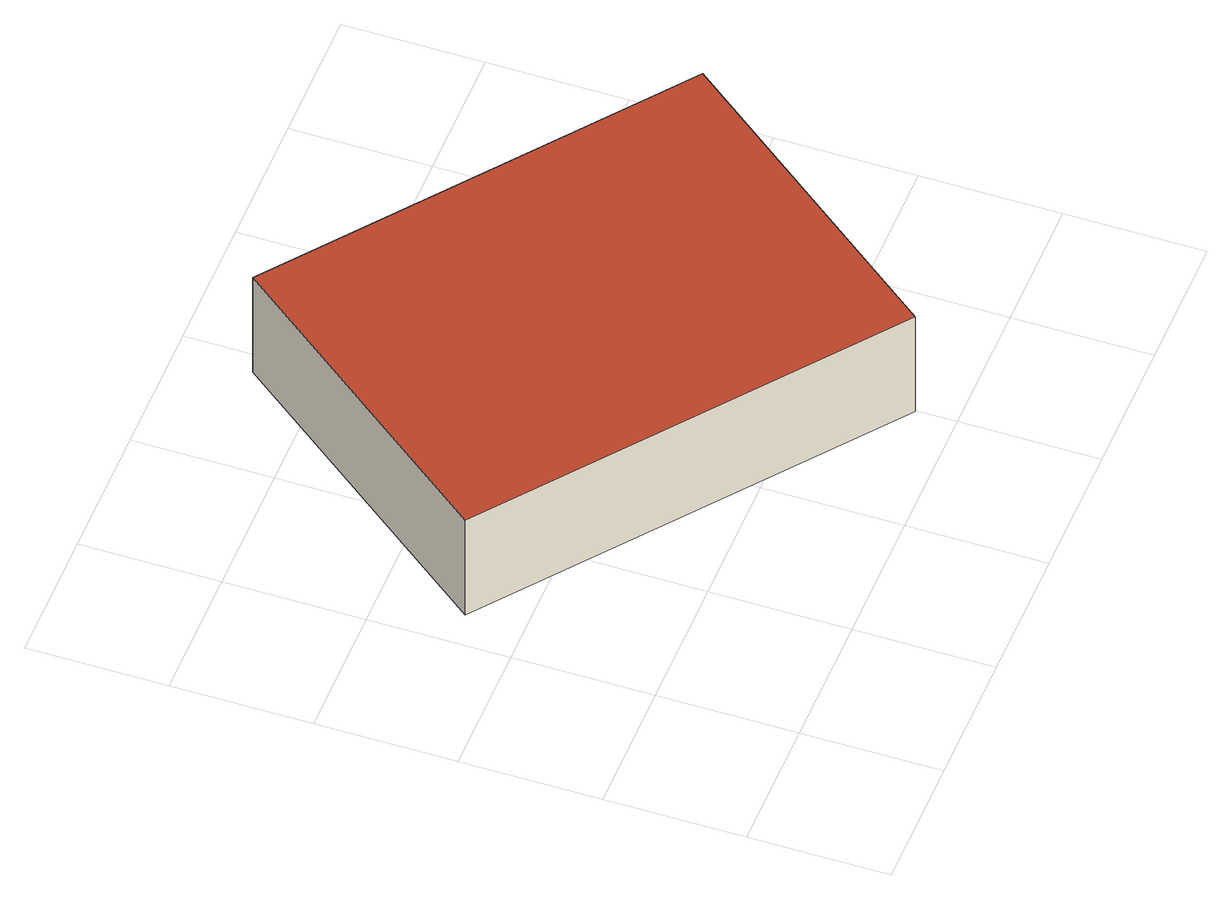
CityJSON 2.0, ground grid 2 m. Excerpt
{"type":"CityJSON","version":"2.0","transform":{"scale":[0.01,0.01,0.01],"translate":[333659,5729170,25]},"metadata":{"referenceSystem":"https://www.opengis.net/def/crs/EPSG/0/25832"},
"CityObjects":{
"building1":{"type":"Building","attributes":{"Geometrietyp2DReferenz":"3000","Gemeindeschluessel":"05170048","function":"31001_2723","roofType":"1000","measuredHeight":1.77},"address":[{"country":"Germany","locality":"Wesel","thoroughfareNumber":"33","thoroughfareName":"Heideweg"}],"geometry":[{"type":"Solid","lod":"2","boundaries":[[[[0,1,2,3]],[[4,5,1,0]],[[6,7,5,4]],[[3,2,7,6]],[[4,0,3,6]],[[1,5,7,2]]]],"semantics":{"surfaces":[{"type":"WallSurface"},{"type":"RoofSurface"},{"type":"GroundSurface"}],"values":[[0,0,0,0,1,2]]}}]}
},
"vertices":[
[599,58,180],[599,58,3],[918,469,3],[918,469,180],[53,482,180],[53,482,3],[371,892,180],[371,892,3]
]}
